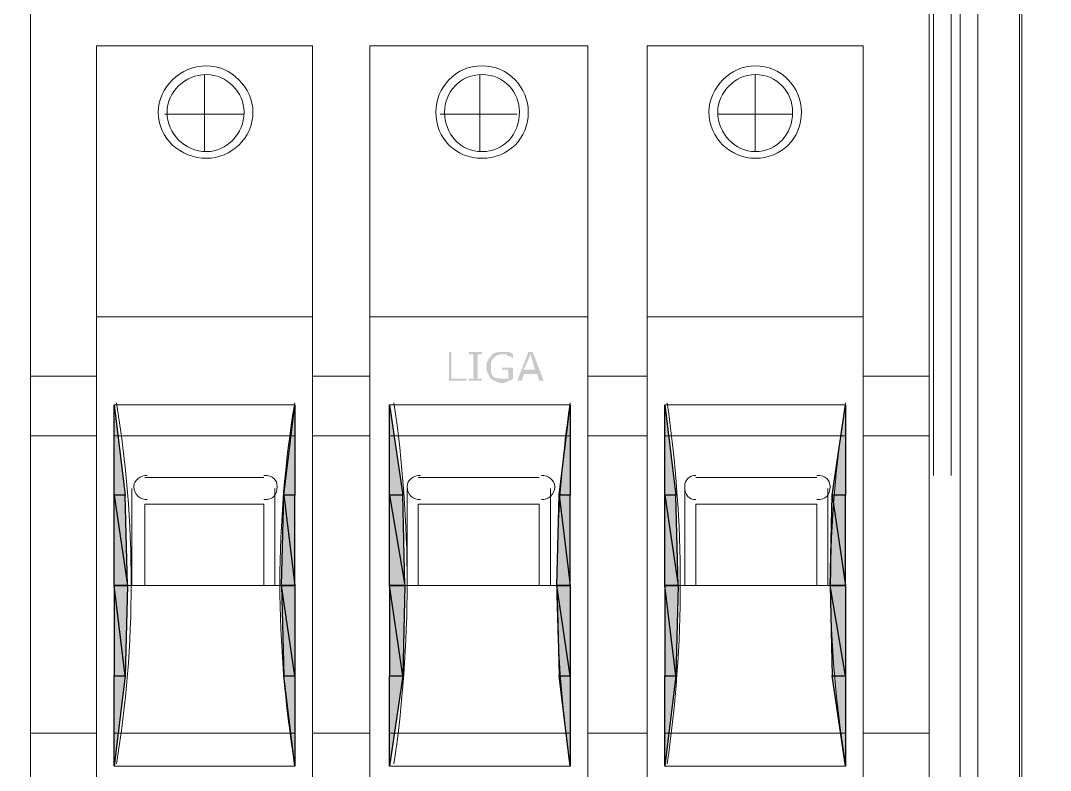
# Model space of a CAD drawing. Header units: metres. Extents: x 2999 to 3164, y 1641 to 1678.
# Drawn here: x 3006.662 to 3007.221, y 1645.13 to 1645.537 of the extents above; entities that cross this region are included whole.
import ezdxf

# ---------------------------------------------------------------- set-up
doc = ezdxf.new("R2010")
doc.units = ezdxf.units.M
doc.linetypes.add('CONTORNO_QUADRO_T', pattern=[0.35, 0.2, -0.15])

msp = doc.modelspace()

# ---------------------------------------------------------------- hatches: boundary and pattern name
at = {"true_color": 0x000007}
h = msp.add_hatch(color=7, dxfattribs=at)
h.paths.add_polyline_path([(3006.90393, 1645.34163), (3006.89435, 1645.34163), (3006.89435, 1645.35719), (3006.89555, 1645.35719), (3006.89555, 1645.34283), (3006.90393, 1645.34283)])
h.paths.add_polyline_path([(3006.91231, 1645.34163), (3006.90513, 1645.34163), (3006.90513, 1645.34283), (3006.90752, 1645.34283), (3006.90752, 1645.356), (3006.90513, 1645.356), (3006.90513, 1645.35719), (3006.91231, 1645.35719), (3006.91231, 1645.356), (3006.90992, 1645.356), (3006.90992, 1645.34283), (3006.91231, 1645.34283), (3006.91231, 1645.34163), (3006.91231, 1645.34283)])
h.paths.add_polyline_path([(3006.92908, 1645.34283), (3006.92908, 1645.34283), (3006.92893, 1645.34268), (3006.9288, 1645.34255), (3006.92868, 1645.34243), (3006.92857, 1645.34232), (3006.92846, 1645.34222), (3006.92836, 1645.34214), (3006.92827, 1645.34206), (3006.92819, 1645.34198), (3006.92811, 1645.34192), (3006.92803, 1645.34187), (3006.92795, 1645.34182), (3006.92788, 1645.34178), (3006.9278, 1645.34175), (3006.92773, 1645.34172), (3006.92765, 1645.34169), (3006.92757, 1645.34167), (3006.92748, 1645.34166), (3006.92739, 1645.34165), (3006.92729, 1645.34164), (3006.92719, 1645.34164), (3006.92708, 1645.34163), (3006.92696, 1645.34163), (3006.92682, 1645.34163), (3006.92668, 1645.34163), (3006.92668, 1645.34163), (3006.92653, 1645.34149), (3006.92638, 1645.34136), (3006.92623, 1645.34123), (3006.92608, 1645.34113), (3006.92593, 1645.34103), (3006.92578, 1645.34094), (3006.92563, 1645.34086), (3006.92548, 1645.34079), (3006.92533, 1645.34073), (3006.92518, 1645.34067), (3006.92503, 1645.34062), (3006.92488, 1645.34058), (3006.92474, 1645.34055), (3006.92459, 1645.34052), (3006.92444, 1645.3405), (3006.92429, 1645.34048), (3006.92414, 1645.34046), (3006.92399, 1645.34045), (3006.92384, 1645.34044), (3006.92369, 1645.34044), (3006.92354, 1645.34044), (3006.92339, 1645.34043), (3006.92324, 1645.34043), (3006.92309, 1645.34043), (3006.92294, 1645.34043), (3006.92279, 1645.34043), (3006.92264, 1645.34044), (3006.92249, 1645.34044), (3006.92234, 1645.34044), (3006.92219, 1645.34045), (3006.92204, 1645.34046), (3006.92189, 1645.34048), (3006.92174, 1645.3405), (3006.92159, 1645.34052), (3006.92144, 1645.34055), (3006.92129, 1645.34058), (3006.92114, 1645.34062), (3006.92099, 1645.34067), (3006.92084, 1645.34073), (3006.92069, 1645.34079), (3006.92054, 1645.34086), (3006.92039, 1645.34094), (3006.92025, 1645.34103), (3006.9201, 1645.34113), (3006.91995, 1645.34123), (3006.9198, 1645.34136), (3006.91965, 1645.34149), (3006.9195, 1645.34163), (3006.91935, 1645.34163), (3006.91922, 1645.34163), (3006.9191, 1645.34163), (3006.91899, 1645.34164), (3006.91888, 1645.34164), (3006.91879, 1645.34165), (3006.9187, 1645.34166), (3006.91861, 1645.34167), (3006.91853, 1645.34169), (3006.91845, 1645.34172), (3006.91837, 1645.34175), (3006.9183, 1645.34178), (3006.91822, 1645.34182), (3006.91815, 1645.34187), (3006.91807, 1645.34192), (3006.91799, 1645.34198), (3006.9179, 1645.34206), (3006.91781, 1645.34214), (3006.91772, 1645.34222), (3006.91761, 1645.34232), (3006.9175, 1645.34243), (3006.91738, 1645.34255), (3006.91725, 1645.34268), (3006.9171, 1645.34283), (3006.91696, 1645.34297), (3006.91683, 1645.3431), (3006.91671, 1645.34322), (3006.9166, 1645.34334), (3006.9165, 1645.34344), (3006.91641, 1645.34354), (3006.91633, 1645.34363), (3006.91626, 1645.34371), (3006.9162, 1645.3438), (3006.91614, 1645.34387), (3006.9161, 1645.34395), (3006.91605, 1645.34402), (3006.91602, 1645.3441), (3006.91599, 1645.34418), (3006.91597, 1645.34425), (3006.91595, 1645.34434), (3006.91593, 1645.34442), (3006.91592, 1645.34451), (3006.91592, 1645.34461), (3006.91591, 1645.34471), (3006.91591, 1645.34482), (3006.91591, 1645.34495), (3006.91591, 1645.34508), (3006.91591, 1645.34522), (3006.91576, 1645.34537), (3006.91563, 1645.34552), (3006.91551, 1645.34567), (3006.9154, 1645.34582), (3006.9153, 1645.34597), (3006.91521, 1645.34612), (3006.91513, 1645.34627), (3006.91506, 1645.34642), (3006.915, 1645.34657), (3006.91495, 1645.34672), (3006.9149, 1645.34687), (3006.91486, 1645.34702), (3006.91482, 1645.34717), (3006.91479, 1645.34732), (3006.91477, 1645.34747), (3006.91475, 1645.34762), (3006.91474, 1645.34777), (3006.91473, 1645.34792), (3006.91472, 1645.34807), (3006.91471, 1645.34822), (3006.91471, 1645.34836), (3006.91471, 1645.34851), (3006.91471, 1645.34866), (3006.91471, 1645.34881), (3006.91471, 1645.34925), (3006.91473, 1645.34966), (3006.91476, 1645.35005), (3006.9148, 1645.35042), (3006.91485, 1645.35077), (3006.91491, 1645.3511), (3006.91498, 1645.3514), (3006.91506, 1645.3517), (3006.91515, 1645.35197), (3006.91524, 1645.35223), (3006.91535, 1645.35247), (3006.91546, 1645.3527), (3006.91557, 1645.35292), (3006.91569, 1645.35313), (3006.91582, 1645.35333), (3006.91595, 1645.35351), (3006.91608, 1645.35369), (3006.91622, 1645.35386), (3006.91636, 1645.35403), (3006.91651, 1645.35419), (3006.91666, 1645.35435), (3006.9168, 1645.3545), (3006.91695, 1645.35465), (3006.9171, 1645.3548), (3006.91726, 1645.35509), (3006.91743, 1645.35535), (3006.91761, 1645.35559), (3006.9178, 1645.35581), (3006.918, 1645.35601), (3006.91821, 1645.35618), (3006.91843, 1645.35634), (3006.91865, 1645.35649), (3006.91889, 1645.35661), (3006.91914, 1645.35672), (3006.91939, 1645.35681), (3006.91965, 1645.3569), (3006.91991, 1645.35696), (3006.92018, 1645.35702), (3006.92046, 1645.35707), (3006.92074, 1645.35711), (3006.92102, 1645.35714), (3006.92131, 1645.35716), (3006.9216, 1645.35717), (3006.9219, 1645.35718), (3006.92219, 1645.35719), (3006.92249, 1645.35719), (3006.92279, 1645.35719), (3006.92309, 1645.35719), (3006.92324, 1645.35719), (3006.92339, 1645.35719), (3006.92354, 1645.35719), (3006.92369, 1645.35719), (3006.92384, 1645.35719), (3006.92399, 1645.35719), (3006.92414, 1645.35719), (3006.92429, 1645.35719), (3006.92444, 1645.35719), (3006.92459, 1645.35719), (3006.92474, 1645.35719), (3006.92488, 1645.35719), (3006.92503, 1645.35719), (3006.92518, 1645.35719), (3006.92533, 1645.35719), (3006.92548, 1645.35719), (3006.92563, 1645.35719), (3006.92578, 1645.35719), (3006.92593, 1645.35719), (3006.92608, 1645.35719), (3006.92623, 1645.35719), (3006.92638, 1645.35719), (3006.92653, 1645.35719), (3006.92668, 1645.35719), (3006.92669, 1645.35719), (3006.9267, 1645.35719), (3006.92673, 1645.35719), (3006.92677, 1645.35719), (3006.92683, 1645.35718), (3006.92689, 1645.35718), (3006.92696, 1645.35717), (3006.92704, 1645.35715), (3006.92712, 1645.35713), (3006.92722, 1645.35711), (3006.92732, 1645.35708), (3006.92743, 1645.35705), (3006.92754, 1645.357), (3006.92767, 1645.35696), (3006.92779, 1645.3569), (3006.92792, 1645.35684), (3006.92806, 1645.35677), (3006.9282, 1645.35669), (3006.92834, 1645.3566), (3006.92848, 1645.3565), (3006.92863, 1645.35639), (3006.92878, 1645.35627), (3006.92893, 1645.35614), (3006.92908, 1645.356), (3006.92908, 1645.3536), (3006.92908, 1645.3536), (3006.92908, 1645.3536), (3006.92907, 1645.3536), (3006.92907, 1645.35361), (3006.92907, 1645.35361), (3006.92906, 1645.35361), (3006.92906, 1645.35362), (3006.92905, 1645.35363), (3006.92903, 1645.35365), (3006.92901, 1645.35367), (3006.92899, 1645.35369), (3006.92896, 1645.35372), (3006.92893, 1645.35375), (3006.92888, 1645.35379), (3006.92884, 1645.35384), (3006.92878, 1645.3539), (3006.92872, 1645.35396), (3006.92865, 1645.35403), (3006.92857, 1645.35411), (3006.92848, 1645.3542), (3006.92838, 1645.3543), (3006.92827, 1645.35441), (3006.92815, 1645.35453), (3006.92802, 1645.35466), (3006.92788, 1645.3548), (3006.92788, 1645.3548), (3006.92787, 1645.3548), (3006.92785, 1645.3548), (3006.92783, 1645.3548), (3006.92779, 1645.3548), (3006.92774, 1645.3548), (3006.92769, 1645.3548), (3006.92763, 1645.3548), (3006.92757, 1645.3548), (3006.9275, 1645.3548), (3006.92743, 1645.3548), (3006.92735, 1645.3548), (3006.92728, 1645.3548), (3006.9272, 1645.3548), (3006.92713, 1645.3548), (3006.92706, 1645.3548), (3006.92699, 1645.3548), (3006.92693, 1645.3548), (3006.92687, 1645.3548), (3006.92681, 1645.3548), (3006.92677, 1645.3548), (3006.92673, 1645.3548), (3006.9267, 1645.3548), (3006.92669, 1645.3548), (3006.92668, 1645.3548), (3006.92667, 1645.35481), (3006.92666, 1645.35482), (3006.92663, 1645.35485), (3006.92659, 1645.35489), (3006.92655, 1645.35493), (3006.92649, 1645.35499), (3006.92643, 1645.35505), (3006.92637, 1645.35511), (3006.9263, 1645.35518), (3006.92623, 1645.35525), (3006.92616, 1645.35532), (3006.92608, 1645.3554), (3006.92601, 1645.35547), (3006.92593, 1645.35555), (3006.92586, 1645.35562), (3006.92579, 1645.35569), (3006.92573, 1645.35575), (3006.92567, 1645.35581), (3006.92562, 1645.35586), (3006.92557, 1645.35591), (3006.92553, 1645.35595), (3006.92551, 1645.35597), (3006.92549, 1645.35599), (3006.92548, 1645.356), (3006.92534, 1645.356), (3006.92521, 1645.356), (3006.92509, 1645.356), (3006.92497, 1645.356), (3006.92487, 1645.356), (3006.92477, 1645.356), (3006.92468, 1645.356), (3006.9246, 1645.356), (3006.92452, 1645.356), (3006.92444, 1645.356), (3006.92436, 1645.356), (3006.92429, 1645.356), (3006.92421, 1645.356), (3006.92413, 1645.356), (3006.92406, 1645.356), (3006.92398, 1645.356), (3006.92389, 1645.356), (3006.9238, 1645.356), (3006.9237, 1645.356), (3006.9236, 1645.356), (3006.92349, 1645.356), (3006.92336, 1645.356), (3006.92323, 1645.356), (3006.92309, 1645.356), (3006.9228, 1645.35599), (3006.92251, 1645.35597), (3006.92224, 1645.35594), (3006.92199, 1645.3559), (3006.92174, 1645.35585), (3006.9215, 1645.35579), (3006.92127, 1645.35572), (3006.92105, 1645.35564), (3006.92084, 1645.35556), (3006.92063, 1645.35546), (3006.92044, 1645.35536), (3006.92025, 1645.35525), (3006.92006, 1645.35513), (3006.91988, 1645.35501), (3006.91971, 1645.35489), (3006.91954, 1645.35476), (3006.91938, 1645.35462), (3006.91922, 1645.35448), (3006.91906, 1645.35434), (3006.9189, 1645.3542), (3006.91875, 1645.35405), (3006.9186, 1645.3539), (3006.91845, 1645.35375), (3006.9183, 1645.3536), (3006.91816, 1645.35345), (3006.91802, 1645.3533), (3006.9179, 1645.35315), (3006.9178, 1645.353), (3006.9177, 1645.35284), (3006.91761, 1645.35269), (3006.91753, 1645.35253), (3006.91746, 1645.35236), (3006.91739, 1645.35219), (3006.91734, 1645.35202), (3006.91729, 1645.35184), (3006.91725, 1645.35166), (3006.91722, 1645.35147), (3006.91719, 1645.35127), (3006.91717, 1645.35107), (3006.91715, 1645.35085), (3006.91713, 1645.35063), (3006.91712, 1645.3504), (3006.91711, 1645.35017), (3006.91711, 1645.34992), (3006.9171, 1645.34966), (3006.9171, 1645.34939), (3006.9171, 1645.34911), (3006.9171, 1645.34881), (3006.9171, 1645.34866), (3006.9171, 1645.34849), (3006.9171, 1645.34831), (3006.91711, 1645.34813), (3006.91711, 1645.34793), (3006.91712, 1645.34773), (3006.91713, 1645.34752), (3006.91715, 1645.34731), (3006.91717, 1645.34709), (3006.91719, 1645.34687), (3006.91722, 1645.34664), (3006.91725, 1645.34642), (3006.91729, 1645.34619), (3006.91734, 1645.34597), (3006.91739, 1645.34575), (3006.91746, 1645.34553), (3006.91753, 1645.34532), (3006.91761, 1645.34511), (3006.9177, 1645.34491), (3006.9178, 1645.34471), (3006.9179, 1645.34453), (3006.91802, 1645.34435), (3006.91816, 1645.34418), (3006.9183, 1645.34402), (3006.91846, 1645.34388), (3006.91862, 1645.34375), (3006.9188, 1645.34363), (3006.91899, 1645.34352), (3006.91918, 1645.34342), (3006.91938, 1645.34333), (3006.91959, 1645.34325), (3006.91981, 1645.34318), (3006.92003, 1645.34312), (3006.92025, 1645.34307), (3006.92047, 1645.34302), (3006.92069, 1645.34298), (3006.92092, 1645.34294), (3006.92114, 1645.34291), (3006.92136, 1645.34289), (3006.92158, 1645.34287), (3006.92179, 1645.34286), (3006.922, 1645.34285), (3006.92221, 1645.34284), (3006.9224, 1645.34283), (3006.92259, 1645.34283), (3006.92277, 1645.34283), (3006.92293, 1645.34283), (3006.92309, 1645.34283), (3006.92323, 1645.34283), (3006.92336, 1645.34283), (3006.92349, 1645.34283), (3006.9236, 1645.34283), (3006.9237, 1645.34283), (3006.9238, 1645.34283), (3006.92389, 1645.34283), (3006.92398, 1645.34283), (3006.92406, 1645.34283), (3006.92413, 1645.34283), (3006.92421, 1645.34283), (3006.92429, 1645.34283), (3006.92436, 1645.34283), (3006.92444, 1645.34283), (3006.92452, 1645.34283), (3006.9246, 1645.34283), (3006.92468, 1645.34283), (3006.92477, 1645.34283), (3006.92487, 1645.34283), (3006.92497, 1645.34283), (3006.92509, 1645.34283), (3006.92521, 1645.34283), (3006.92534, 1645.34283), (3006.92548, 1645.34283), (3006.92549, 1645.34283), (3006.92551, 1645.34283), (3006.92553, 1645.34283), (3006.92557, 1645.34283), (3006.92562, 1645.34283), (3006.92567, 1645.34283), (3006.92573, 1645.34283), (3006.92579, 1645.34283), (3006.92586, 1645.34283), (3006.92593, 1645.34283), (3006.92601, 1645.34283), (3006.92608, 1645.34283), (3006.92616, 1645.34283), (3006.92623, 1645.34283), (3006.9263, 1645.34283), (3006.92637, 1645.34283), (3006.92643, 1645.34283), (3006.92649, 1645.34283), (3006.92655, 1645.34283), (3006.92659, 1645.34283), (3006.92663, 1645.34283), (3006.92666, 1645.34283), (3006.92667, 1645.34283), (3006.92668, 1645.34283), (3006.92668, 1645.34762), (3006.92309, 1645.34762), (3006.92309, 1645.34881), (3006.92908, 1645.34881)])
h.paths.add_polyline_path([(3006.92908, 1645.34283), (3006.92908, 1645.34881)])
h.paths.add_polyline_path([(3006.94584, 1645.34163), (3006.94344, 1645.34163), (3006.94225, 1645.34522), (3006.93506, 1645.34522), (3006.93386, 1645.34163), (3006.93147, 1645.34163), (3006.93746, 1645.35719), (3006.93985, 1645.35719), (3006.94584, 1645.34163), (3006.93985, 1645.35719)])
h.paths.add_polyline_path([(3006.94105, 1645.34762), (3006.93865, 1645.356), (3006.93506, 1645.34762), (3006.94105, 1645.34762), (3006.93506, 1645.34762)])
for points in [[(3006.71237, 1645.32846), (3006.71835, 1645.27937), (3006.71237, 1645.27937)], [(3006.81054, 1645.32846), (3006.81054, 1645.27937), (3006.80456, 1645.27937)], [(3006.86203, 1645.32846), (3006.86921, 1645.27937), (3006.86203, 1645.27937)], [(3006.9602, 1645.32846), (3006.9602, 1645.27937), (3006.95422, 1645.27937)], [(3007.01169, 1645.32846), (3007.01767, 1645.27937), (3007.01169, 1645.27937)], [(3007.10986, 1645.32846), (3007.10986, 1645.27937), (3007.10268, 1645.27937)], [(3006.71237, 1645.23028), (3006.71955, 1645.23028), (3006.71835, 1645.18119)], [(3006.80336, 1645.23028), (3006.81054, 1645.23028), (3006.81054, 1645.18119)], [(3006.86203, 1645.23028), (3006.87041, 1645.23028), (3006.86921, 1645.18119)], [(3006.95302, 1645.23028), (3006.9602, 1645.23028), (3006.9602, 1645.18119)], [(3007.01169, 1645.23028), (3007.01887, 1645.23028), (3007.01767, 1645.18119)], [(3007.10148, 1645.23028), (3007.10986, 1645.23028), (3007.10986, 1645.18119)]]:
    msp.add_hatch(color=7, dxfattribs=at).paths.add_polyline_path(points)
h = msp.add_hatch(color=7, dxfattribs=at)
h.paths.add_polyline_path([(3006.71835, 1645.27937), (3006.71237, 1645.27937), (3006.71955, 1645.23028)])
h.paths.add_polyline_path([(3006.71237, 1645.27937), (3006.71955, 1645.23028), (3006.71237, 1645.23028)])
h = msp.add_hatch(color=7, dxfattribs=at)
h.paths.add_polyline_path([(3006.81054, 1645.27937), (3006.80456, 1645.27937), (3006.81054, 1645.23028)])
h.paths.add_polyline_path([(3006.80456, 1645.27937), (3006.81054, 1645.23028), (3006.80336, 1645.23028)])
h = msp.add_hatch(color=7, dxfattribs=at)
h.paths.add_polyline_path([(3006.86921, 1645.27937), (3006.86203, 1645.27937), (3006.87041, 1645.23028)])
h.paths.add_polyline_path([(3006.86203, 1645.27937), (3006.87041, 1645.23028), (3006.86203, 1645.23028)])
h = msp.add_hatch(color=7, dxfattribs=at)
h.paths.add_polyline_path([(3006.9602, 1645.27937), (3006.95422, 1645.27937), (3006.9602, 1645.23028)])
h.paths.add_polyline_path([(3006.95422, 1645.27937), (3006.9602, 1645.23028), (3006.95302, 1645.23028)])
h = msp.add_hatch(color=7, dxfattribs=at)
h.paths.add_polyline_path([(3007.01767, 1645.27937), (3007.01169, 1645.27937), (3007.01887, 1645.23028)])
h.paths.add_polyline_path([(3007.01169, 1645.27937), (3007.01887, 1645.23028), (3007.01169, 1645.23028)])
h = msp.add_hatch(color=7, dxfattribs=at)
h.paths.add_polyline_path([(3007.10986, 1645.27937), (3007.10268, 1645.27937), (3007.10986, 1645.23028)])
h.paths.add_polyline_path([(3007.10268, 1645.27937), (3007.10986, 1645.23028), (3007.10148, 1645.23028)])
h = msp.add_hatch(color=7, dxfattribs=at)
h.paths.add_polyline_path([(3006.71237, 1645.23028), (3006.71237, 1645.18119), (3006.71835, 1645.18119)])
h.paths.add_polyline_path([(3006.71237, 1645.18119), (3006.71835, 1645.18119), (3006.71237, 1645.13211)])
h = msp.add_hatch(color=7, dxfattribs=at)
h.paths.add_polyline_path([(3006.80336, 1645.23028), (3006.80456, 1645.18119), (3006.81054, 1645.18119)])
h.paths.add_polyline_path([(3006.80456, 1645.18119), (3006.81054, 1645.18119), (3006.81054, 1645.13211)])
h = msp.add_hatch(color=7, dxfattribs=at)
h.paths.add_polyline_path([(3006.86203, 1645.23028), (3006.86203, 1645.18119), (3006.86921, 1645.18119)])
h.paths.add_polyline_path([(3006.86203, 1645.18119), (3006.86921, 1645.18119), (3006.86203, 1645.13211)])
h = msp.add_hatch(color=7, dxfattribs=at)
h.paths.add_polyline_path([(3006.95302, 1645.23028), (3006.95422, 1645.18119), (3006.9602, 1645.18119)])
h.paths.add_polyline_path([(3006.95422, 1645.18119), (3006.9602, 1645.18119), (3006.9602, 1645.13211)])
h = msp.add_hatch(color=7, dxfattribs=at)
h.paths.add_polyline_path([(3007.01169, 1645.23028), (3007.01169, 1645.18119), (3007.01767, 1645.18119)])
h.paths.add_polyline_path([(3007.01169, 1645.18119), (3007.01767, 1645.18119), (3007.01169, 1645.13211)])
h = msp.add_hatch(color=7, dxfattribs=at)
h.paths.add_polyline_path([(3007.10148, 1645.23028), (3007.10268, 1645.18119), (3007.10986, 1645.18119)])
h.paths.add_polyline_path([(3007.10268, 1645.18119), (3007.10986, 1645.18119), (3007.10986, 1645.13211)])

# ---------------------------------------------------------------- linework, layer by layer
at = {"color": 7, "linetype": 'Continuous', "lineweight": 20, "true_color": 0x000007}
for points in [[(3007.15776, 1645.29015), (3007.15776, 1647.55061), (3007.15776, 1647.55061)], [(3007.17212, 1647.37461), (3007.16973, 1647.37701), (3007.17212, 1647.5554), (3007.16733, 1647.55061), (3007.16733, 1645.29015)], [(3007.20445, 1647.53744), (3007.20445, 1644.35507), (3007.20445, 1644.35507)], [(3007.20565, 1647.52667), (3007.20565, 1644.35268), (3007.20565, 1644.35268)], [(3007.1817, 1644.43888), (3007.1817, 1647.38419), (3007.17212, 1647.37461), (3007.17212, 1644.43888)], [(3007.1817, 1644.43888), (3007.1817, 1644.43649), (3007.1817, 1647.38419), (3007.17931, 1647.38659)], [(3006.76146, 1645.50805), (3006.76146, 1645.4865), (3006.7399, 1645.4865)], [(3006.91112, 1645.50805), (3006.91112, 1645.4865), (3006.88956, 1645.4865)], [(3007.06078, 1645.50805), (3007.06078, 1645.4865), (3007.08113, 1645.4865)], [(3006.78301, 1645.4865), (3006.76146, 1645.4865), (3006.76146, 1645.46615)], [(3006.93147, 1645.4865), (3006.91112, 1645.4865), (3006.91112, 1645.46615)], [(3007.04042, 1645.4865), (3007.06078, 1645.4865), (3007.06078, 1645.46615)], [(3006.70279, 1645.37635), (3006.82012, 1645.37635), (3006.82012, 1645.37635)], [(3006.85125, 1645.37635), (3006.96978, 1645.37635), (3006.96978, 1645.37635)], [(3007.11944, 1645.37635), (3007.00211, 1645.37635), (3007.00211, 1645.37635)], [(3006.70279, 1645.11774), (3006.66687, 1645.11774), (3006.66687, 1645.34402)], [(3006.66687, 1645.34402), (3006.70279, 1645.34402), (3006.70279, 1645.34402)], [(3006.85125, 1645.34402), (3006.82012, 1645.34402), (3006.82012, 1645.34402)], [(3007.00211, 1645.34402), (3006.96978, 1645.34402), (3006.96978, 1645.34402)], [(3007.11944, 1645.34402), (3007.15536, 1645.34402), (3007.15536, 1645.34402)], [(3006.71237, 1645.32846), (3006.81054, 1645.32846), (3006.81054, 1645.32846)], [(3006.81054, 1645.32846), (3006.81054, 1645.13211), (3006.71237, 1645.13211)], [(3006.71237, 1645.13211), (3006.71237, 1645.32846), (3006.71237, 1645.32846)], [(3006.86203, 1645.32846), (3006.9602, 1645.32846), (3006.9602, 1645.32846)], [(3006.9602, 1645.32846), (3006.9602, 1645.13211), (3006.86203, 1645.13211)], [(3006.86203, 1645.13211), (3006.86203, 1645.32846), (3006.86203, 1645.32846)], [(3007.10986, 1645.32846), (3007.01169, 1645.32846), (3007.01169, 1645.32846)], [(3007.01169, 1645.32846), (3007.01169, 1645.13211), (3007.10986, 1645.13211)], [(3007.10986, 1645.13211), (3007.10986, 1645.32846), (3007.10986, 1645.32846)], [(3006.70279, 1645.3117), (3006.66687, 1645.3117), (3006.66687, 1645.3117)], [(3006.81054, 1645.3117), (3006.71237, 1645.3117), (3006.71237, 1645.3117)], [(3006.85125, 1645.3117), (3006.82012, 1645.3117), (3006.82012, 1645.3117)], [(3006.9602, 1645.3117), (3006.86203, 1645.3117), (3006.86203, 1645.3117)], [(3007.00211, 1645.3117), (3006.96978, 1645.3117), (3006.96978, 1645.3117)], [(3007.10986, 1645.3117), (3007.01169, 1645.3117), (3007.01169, 1645.3117)], [(3007.15536, 1645.3117), (3007.11944, 1645.3117), (3007.11944, 1645.3117)], [(3006.72913, 1645.28895), (3006.79378, 1645.28895), (3006.79378, 1645.28895)], [(3006.87759, 1645.28895), (3006.94344, 1645.28895), (3006.94344, 1645.28895)], [(3007.0943, 1645.28895), (3007.02845, 1645.28895), (3007.02845, 1645.28895)], [(3006.72195, 1645.28296), (3006.72195, 1645.23028), (3006.72195, 1645.23028)], [(3006.79977, 1645.28296), (3006.79977, 1645.23028), (3006.79977, 1645.23028)], [(3006.87161, 1645.28296), (3006.87161, 1645.23028), (3006.87161, 1645.23028)], [(3006.94943, 1645.28296), (3006.94943, 1645.23028), (3006.94943, 1645.23028)], [(3007.02246, 1645.28296), (3007.02246, 1645.23028), (3007.02246, 1645.23028)], [(3007.10029, 1645.28296), (3007.10029, 1645.23028), (3007.10029, 1645.23028)], [(3006.79378, 1645.27458), (3006.72913, 1645.27458), (3006.72913, 1645.27458)], [(3006.72913, 1645.27458), (3006.72913, 1645.23028), (3006.72913, 1645.23028)], [(3006.79378, 1645.27458), (3006.79378, 1645.23028), (3006.79378, 1645.23028)], [(3006.94344, 1645.27458), (3006.87759, 1645.27458), (3006.87759, 1645.27458)], [(3006.87759, 1645.27458), (3006.87759, 1645.23028), (3006.87759, 1645.23028)], [(3006.94344, 1645.27458), (3006.94344, 1645.23028), (3006.94344, 1645.23028)], [(3007.02845, 1645.27458), (3007.0943, 1645.27458), (3007.0943, 1645.27458)], [(3007.02845, 1645.27458), (3007.02845, 1645.23028), (3007.02845, 1645.23028)], [(3007.0943, 1645.27458), (3007.0943, 1645.23028), (3007.0943, 1645.23028)], [(3006.71955, 1645.23028), (3006.80336, 1645.23028), (3006.80336, 1645.23028)], [(3006.87041, 1645.23028), (3006.95302, 1645.23028), (3006.95302, 1645.23028)], [(3007.10148, 1645.23028), (3007.01887, 1645.23028), (3007.01887, 1645.23028)], [(3006.70279, 1645.15007), (3006.66687, 1645.15007), (3006.66687, 1645.15007)], [(3006.81054, 1645.15007), (3006.71237, 1645.15007), (3006.71237, 1645.15007)], [(3006.85125, 1645.15007), (3006.82012, 1645.15007), (3006.82012, 1645.15007)], [(3006.9602, 1645.15007), (3006.86203, 1645.15007), (3006.86203, 1645.15007)], [(3007.00211, 1645.15007), (3006.96978, 1645.15007), (3006.96978, 1645.15007)], [(3007.10986, 1645.15007), (3007.01169, 1645.15007), (3007.01169, 1645.15007)], [(3007.15536, 1645.15007), (3007.11944, 1645.15007), (3007.11944, 1645.15007)]]:
    msp.add_lwpolyline(points, dxfattribs=at)
for points in [[(3006.66687, 1645.54517), (3007.15536, 1645.54517), (3007.15536, 1644.9166), (3006.66687, 1644.9166)], [(3006.70279, 1644.93815), (3006.82012, 1644.93815), (3006.82012, 1645.52362), (3006.70279, 1645.52362)], [(3006.85125, 1644.93815), (3006.96978, 1644.93815), (3006.96978, 1645.52362), (3006.85125, 1645.52362)], [(3007.11944, 1644.93815), (3007.00211, 1644.93815), (3007.00211, 1645.52362), (3007.11944, 1645.52362)], [(3007.15536, 1645.34402), (3007.15536, 1645.11774)]]:
    msp.add_lwpolyline(points, close=True, dxfattribs=at)
at = {"color": 7, "linetype": 'Continuous', "lineweight": -2, "true_color": 0x000007}
for points in [[(3006.71237, 1645.32846), (3006.71835, 1645.27937), (3006.71237, 1645.27937)], [(3006.81054, 1645.32846), (3006.81054, 1645.27937), (3006.80456, 1645.27937)], [(3006.86203, 1645.32846), (3006.86921, 1645.27937), (3006.86203, 1645.27937)], [(3006.9602, 1645.32846), (3006.9602, 1645.27937), (3006.95422, 1645.27937)], [(3007.01169, 1645.32846), (3007.01767, 1645.27937), (3007.01169, 1645.27937)], [(3007.10986, 1645.32846), (3007.10986, 1645.27937), (3007.10268, 1645.27937)], [(3006.71835, 1645.27937), (3006.71237, 1645.27937), (3006.71955, 1645.23028)], [(3006.71237, 1645.27937), (3006.71955, 1645.23028), (3006.71237, 1645.23028)], [(3006.80456, 1645.27937), (3006.81054, 1645.23028), (3006.80336, 1645.23028)], [(3006.81054, 1645.27937), (3006.80456, 1645.27937), (3006.81054, 1645.23028)], [(3006.86921, 1645.27937), (3006.86203, 1645.27937), (3006.87041, 1645.23028)], [(3006.86203, 1645.27937), (3006.87041, 1645.23028), (3006.86203, 1645.23028)], [(3006.95422, 1645.27937), (3006.9602, 1645.23028), (3006.95302, 1645.23028)], [(3006.9602, 1645.27937), (3006.95422, 1645.27937), (3006.9602, 1645.23028)], [(3007.01767, 1645.27937), (3007.01169, 1645.27937), (3007.01887, 1645.23028)], [(3007.01169, 1645.27937), (3007.01887, 1645.23028), (3007.01169, 1645.23028)], [(3007.10268, 1645.27937), (3007.10986, 1645.23028), (3007.10148, 1645.23028)], [(3007.10986, 1645.27937), (3007.10268, 1645.27937), (3007.10986, 1645.23028)], [(3006.71237, 1645.23028), (3006.71237, 1645.18119), (3006.71835, 1645.18119)], [(3006.71237, 1645.23028), (3006.71955, 1645.23028), (3006.71835, 1645.18119)], [(3006.80336, 1645.23028), (3006.80456, 1645.18119), (3006.81054, 1645.18119)], [(3006.80336, 1645.23028), (3006.81054, 1645.23028), (3006.81054, 1645.18119)], [(3006.86203, 1645.23028), (3006.86203, 1645.18119), (3006.86921, 1645.18119)], [(3006.86203, 1645.23028), (3006.87041, 1645.23028), (3006.86921, 1645.18119)], [(3006.95302, 1645.23028), (3006.95422, 1645.18119), (3006.9602, 1645.18119)], [(3006.95302, 1645.23028), (3006.9602, 1645.23028), (3006.9602, 1645.18119)], [(3007.01169, 1645.23028), (3007.01169, 1645.18119), (3007.01767, 1645.18119)], [(3007.01169, 1645.23028), (3007.01887, 1645.23028), (3007.01767, 1645.18119)], [(3007.10148, 1645.23028), (3007.10268, 1645.18119), (3007.10986, 1645.18119)], [(3007.10148, 1645.23028), (3007.10986, 1645.23028), (3007.10986, 1645.18119)], [(3006.71237, 1645.18119), (3006.71835, 1645.18119), (3006.71237, 1645.13211)], [(3006.80456, 1645.18119), (3006.81054, 1645.18119), (3006.81054, 1645.13211)], [(3006.86203, 1645.18119), (3006.86921, 1645.18119), (3006.86203, 1645.13211)], [(3006.95422, 1645.18119), (3006.9602, 1645.18119), (3006.9602, 1645.13211)], [(3007.01169, 1645.18119), (3007.01767, 1645.18119), (3007.01169, 1645.13211)], [(3007.10268, 1645.18119), (3007.10986, 1645.18119), (3007.10986, 1645.13211)]]:
    msp.add_lwpolyline(points, close=True, dxfattribs=at)
at = {"color": 30, "linetype": 'CONTORNO_QUADRO_T', "lineweight": 20, "ltscale": 0.1}
msp.add_open_spline([(3009.30089, 1646.21565), (3009.30089, 1647.76852), (3008.04135, 1649.02806), (3006.48728, 1649.02806), (3006.48728, 1649.02806), (3004.9344, 1649.02806), (3003.67487, 1647.76852), (3003.67487, 1646.21565), (3003.67487, 1646.21565), (3003.67487, 1644.66157), (3004.9344, 1643.40203), (3006.48728, 1643.40203), (3006.48728, 1643.40203), (3008.04135, 1643.40203), (3009.30089, 1644.66157), (3009.30089, 1646.21565)], degree=3, knots=[0, 0, 0, 0, 0.0625, 0.0625, 0.0625, 0.062501, 0.125, 0.125, 0.125, 0.125001, 0.1875, 0.1875, 0.1875, 0.187501, 1, 1, 1, 1], dxfattribs=at)
at = {"color": 7, "linetype": 'Continuous', "lineweight": 20, "true_color": 0x000007}
for points, knots in [([(3006.7878, 1645.4877), (3006.7878, 1645.50087), (3006.77582, 1645.51284), (3006.76265, 1645.51284), (3006.76265, 1645.51284), (3006.74829, 1645.51284), (3006.73631, 1645.50087), (3006.73631, 1645.4877), (3006.73631, 1645.4877), (3006.73631, 1645.47333), (3006.74829, 1645.46256), (3006.76265, 1645.46256), (3006.76265, 1645.46256), (3006.77582, 1645.46256), (3006.7878, 1645.47333), (3006.7878, 1645.4877)], [0, 0, 0, 0, 0.0625, 0.0625, 0.0625, 0.062501, 0.125, 0.125, 0.125, 0.125001, 0.1875, 0.1875, 0.1875, 0.187501, 1, 1, 1, 1]), ([(3006.78301, 1645.4877), (3006.78301, 1645.49847), (3006.77343, 1645.50805), (3006.76265, 1645.50805), (3006.76265, 1645.50805), (3006.75068, 1645.50805), (3006.7411, 1645.49847), (3006.7411, 1645.4877), (3006.7411, 1645.4877), (3006.7411, 1645.47573), (3006.75068, 1645.46615), (3006.76265, 1645.46615), (3006.76265, 1645.46615), (3006.77343, 1645.46615), (3006.78301, 1645.47573), (3006.78301, 1645.4877)], [0, 0, 0, 0, 0.0625, 0.0625, 0.0625, 0.062501, 0.125, 0.125, 0.125, 0.125001, 0.1875, 0.1875, 0.1875, 0.187501, 1, 1, 1, 1]), ([(3006.93746, 1645.4877), (3006.93746, 1645.50087), (3006.92668, 1645.51284), (3006.91231, 1645.51284), (3006.91231, 1645.51284), (3006.89795, 1645.51284), (3006.88717, 1645.50087), (3006.88717, 1645.4877), (3006.88717, 1645.4877), (3006.88717, 1645.47333), (3006.89795, 1645.46256), (3006.91231, 1645.46256), (3006.91231, 1645.46256), (3006.92668, 1645.46256), (3006.93746, 1645.47333), (3006.93746, 1645.4877)], [0, 0, 0, 0, 0.0625, 0.0625, 0.0625, 0.062501, 0.125, 0.125, 0.125, 0.125001, 0.1875, 0.1875, 0.1875, 0.187501, 1, 1, 1, 1]), ([(3006.93267, 1645.4877), (3006.93267, 1645.49847), (3006.92429, 1645.50805), (3006.91231, 1645.50805), (3006.91231, 1645.50805), (3006.90034, 1645.50805), (3006.89196, 1645.49847), (3006.89196, 1645.4877), (3006.89196, 1645.4877), (3006.89196, 1645.47573), (3006.90034, 1645.46615), (3006.91231, 1645.46615), (3006.91231, 1645.46615), (3006.92429, 1645.46615), (3006.93267, 1645.47573), (3006.93267, 1645.4877)], [0, 0, 0, 0, 0.0625, 0.0625, 0.0625, 0.062501, 0.125, 0.125, 0.125, 0.125001, 0.1875, 0.1875, 0.1875, 0.187501, 1, 1, 1, 1]), ([(3007.08592, 1645.4877), (3007.08592, 1645.50087), (3007.07514, 1645.51284), (3007.06078, 1645.51284), (3007.06078, 1645.51284), (3007.04761, 1645.51284), (3007.03563, 1645.50087), (3007.03563, 1645.4877), (3007.03563, 1645.4877), (3007.03563, 1645.47333), (3007.04761, 1645.46256), (3007.06078, 1645.46256), (3007.06078, 1645.46256), (3007.07514, 1645.46256), (3007.08592, 1645.47333), (3007.08592, 1645.4877)], [0, 0, 0, 0, 0.0625, 0.0625, 0.0625, 0.062501, 0.125, 0.125, 0.125, 0.125001, 0.1875, 0.1875, 0.1875, 0.187501, 1, 1, 1, 1]), ([(3007.08113, 1645.4877), (3007.08113, 1645.49847), (3007.07275, 1645.50805), (3007.06078, 1645.50805), (3007.06078, 1645.50805), (3007.05, 1645.50805), (3007.04042, 1645.49847), (3007.04042, 1645.4877), (3007.04042, 1645.4877), (3007.04042, 1645.47573), (3007.05, 1645.46615), (3007.06078, 1645.46615), (3007.06078, 1645.46615), (3007.07275, 1645.46615), (3007.08113, 1645.47573), (3007.08113, 1645.4877)], [0, 0, 0, 0, 0.0625, 0.0625, 0.0625, 0.062501, 0.125, 0.125, 0.125, 0.125001, 0.1875, 0.1875, 0.1875, 0.187501, 1, 1, 1, 1]), ([(3006.73033, 1645.29015), (3006.72673, 1645.29015), (3006.72314, 1645.28775), (3006.72314, 1645.28416), (3006.72314, 1645.28416), (3006.72314, 1645.27937), (3006.72673, 1645.27698), (3006.73033, 1645.27698)], [0, 0, 0, 0, 0.125, 0.125, 0.125, 0.125001, 1, 1, 1, 1]), ([(3006.79378, 1645.27698), (3006.79857, 1645.27698), (3006.80097, 1645.27937), (3006.80097, 1645.28416), (3006.80097, 1645.28416), (3006.80097, 1645.28775), (3006.79857, 1645.29015), (3006.79378, 1645.29015)], [0, 0, 0, 0, 0.125, 0.125, 0.125, 0.125001, 1, 1, 1, 1]), ([(3006.87879, 1645.29015), (3006.8752, 1645.29015), (3006.87161, 1645.28775), (3006.87161, 1645.28416), (3006.87161, 1645.28416), (3006.87161, 1645.27937), (3006.8752, 1645.27698), (3006.87879, 1645.27698)], [0, 0, 0, 0, 0.125, 0.125, 0.125, 0.125001, 1, 1, 1, 1]), ([(3006.94464, 1645.27698), (3006.94823, 1645.27698), (3006.95182, 1645.27937), (3006.95182, 1645.28416), (3006.95182, 1645.28416), (3006.95182, 1645.28775), (3006.94823, 1645.29015), (3006.94464, 1645.29015)], [0, 0, 0, 0, 0.125, 0.125, 0.125, 0.125001, 1, 1, 1, 1]), ([(3007.02845, 1645.29015), (3007.02486, 1645.29015), (3007.02246, 1645.28775), (3007.02246, 1645.28416), (3007.02246, 1645.28416), (3007.02246, 1645.27937), (3007.02486, 1645.27698), (3007.02845, 1645.27698)], [0, 0, 0, 0, 0.125, 0.125, 0.125, 0.125001, 1, 1, 1, 1]), ([(3007.0943, 1645.27698), (3007.09909, 1645.27698), (3007.10148, 1645.27937), (3007.10148, 1645.28416), (3007.10148, 1645.28416), (3007.10148, 1645.28775), (3007.09909, 1645.29015), (3007.0943, 1645.29015)], [0, 0, 0, 0, 0.125, 0.125, 0.125, 0.125001, 1, 1, 1, 1])]:
    msp.add_open_spline(points, degree=3, knots=knots, dxfattribs=at)
for points in [[(3006.71356, 1645.1333), (3006.72434, 1645.19796), (3006.72434, 1645.265), (3006.71356, 1645.32966)], [(3006.81054, 1645.32966), (3006.79977, 1645.265), (3006.79977, 1645.19796), (3006.81054, 1645.1333)], [(3006.86442, 1645.1333), (3006.874, 1645.19796), (3006.874, 1645.265), (3006.86442, 1645.32966)], [(3006.9602, 1645.32966), (3006.95063, 1645.265), (3006.95063, 1645.19796), (3006.9602, 1645.1333)], [(3007.01288, 1645.1333), (3007.02246, 1645.19796), (3007.02246, 1645.265), (3007.01288, 1645.32966)], [(3007.10986, 1645.32966), (3007.09909, 1645.265), (3007.09909, 1645.19796), (3007.10986, 1645.1333)]]:
    msp.add_open_spline(points, degree=3, dxfattribs=at)

doc.saveas('drawing.dxf')
